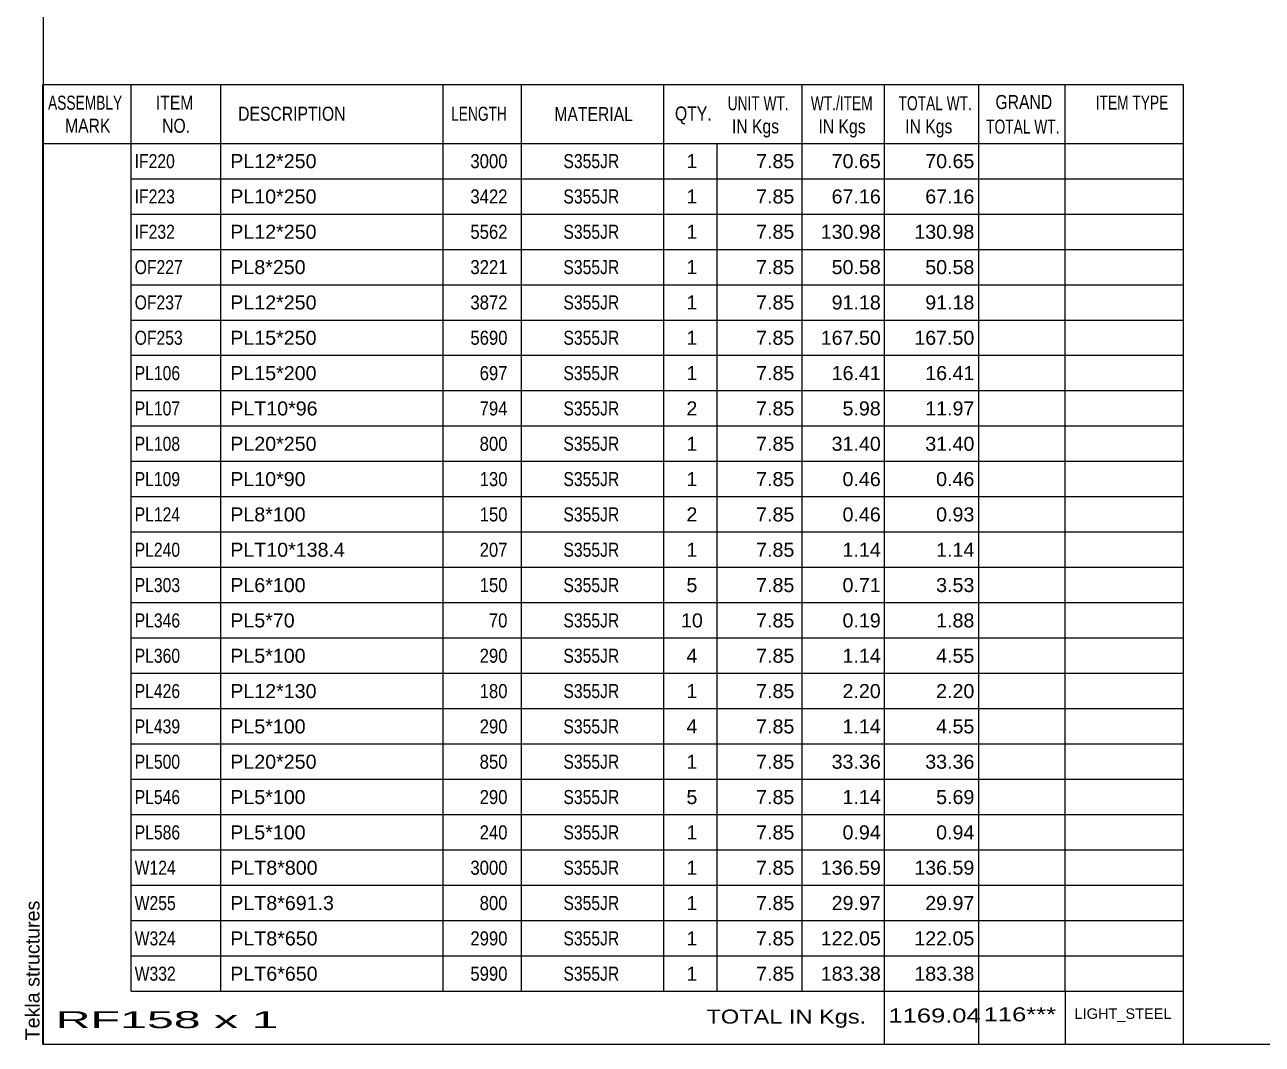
# Model space of a CAD drawing. Header units: millimetres. Extents: x -1031 to -628, y -184 to 93.
# Drawn here: x -1030.8 to -862.7, y -183.6 to -45.1 of the extents above; entities that cross this region are included whole.
import ezdxf

# ---------------------------------------------------------------- set-up
doc = ezdxf.new("R2010")
doc.units = ezdxf.units.MM
doc.styles.add('Arial', font='ARIAL.TTF', dxfattribs={"height": 0.2})

# ---------------------------------------------------------------- blocks, each defined once
blk = doc.blocks.new('Unknown-624476958-1210')
at = {"color": 5, "linetype": 'Continuous'}
for p, q in [((-1028.32, 93.42), (-1028.32, -183.58)), ((-1028.32, -183.58), (-628.32, -183.58))]:
    blk.add_line(p, q, dxfattribs=at)
at = {"color": 174, "linetype": 'Continuous', "style": 'Arial'}
blk.add_text('Tekla structures', height=1.9102, rotation=90, dxfattribs=at).set_placement((-1028.82, -183.08))
blk = doc.blocks.new('CBS_BOM-624476958-11723')
at = {"color": 7, "linetype": 'Continuous'}
for p, q in [((-1028.35, -61.21), (-1028.35, -53.21)), ((-1028.34, -53.21), (-873.43, -53.21)), ((-1016.35, -61.21), (-1016.35, -53.21)), ((-1004.16, -61.21), (-1004.16, -53.21)), ((-973.99, -61.21), (-973.99, -53.21)), ((-963.31, -61.21), (-963.31, -53.21)), ((-944, -61.21), (-944, -53.21)), ((-925.2, -61.21), (-925.2, -53.21)), ((-913.98, -61.21), (-913.98, -53.21)), ((-901.2, -61.21), (-901.2, -53.21)), ((-889.45, -61.21), (-889.45, -53.21)), ((-873.42, -53.22), (-873.43, -61.2)), ((-1028.35, -61.21), (-873.42, -61.21)), ((-1028.35, -66.01), (-1028.35, -61.21)), ((-1016.35, -66.01), (-1016.35, -61.21)), ((-1004.16, -66.01), (-1004.16, -61.21)), ((-973.99, -66.01), (-973.99, -61.21)), ((-963.31, -66.01), (-963.31, -61.21)), ((-944, -66.01), (-944, -61.21)), ((-936.73, -66.01), (-936.73, -61.21)), ((-925.2, -66.01), (-925.2, -61.21)), ((-913.98, -66.01), (-913.98, -61.21)), ((-901.2, -66.01), (-901.2, -61.21)), ((-889.43, -66.01), (-889.43, -61.21)), ((-873.42, -61.22), (-873.42, -66.01)), ((-1028.35, -70.81), (-1028.35, -66.01)), ((-1016.35, -66.01), (-873.42, -66.01)), ((-1016.35, -70.81), (-1016.35, -66.01)), ((-1004.16, -70.81), (-1004.16, -66.01)), ((-973.99, -70.81), (-973.99, -66.01)), ((-963.31, -70.81), (-963.31, -66.01)), ((-944, -70.81), (-944, -66.01)), ((-936.73, -70.81), (-936.73, -66.01)), ((-925.2, -70.81), (-925.2, -66.01)), ((-913.98, -70.81), (-913.98, -66.01)), ((-901.2, -70.81), (-901.2, -66.01)), ((-889.43, -70.81), (-889.43, -66.01)), ((-873.42, -66.02), (-873.42, -70.81)), ((-1028.35, -75.61), (-1028.35, -70.81)), ((-1016.35, -70.81), (-873.42, -70.81)), ((-1016.35, -75.61), (-1016.35, -70.81)), ((-1004.16, -75.61), (-1004.16, -70.81)), ((-973.99, -75.61), (-973.99, -70.81)), ((-963.31, -75.61), (-963.31, -70.81)), ((-944, -75.61), (-944, -70.81)), ((-936.73, -75.61), (-936.73, -70.81)), ((-925.2, -75.61), (-925.2, -70.81)), ((-913.98, -75.61), (-913.98, -70.81)), ((-901.2, -75.61), (-901.2, -70.81)), ((-889.43, -75.61), (-889.43, -70.81)), ((-873.42, -70.82), (-873.42, -75.61)), ((-1028.35, -80.41), (-1028.35, -75.61)), ((-1016.35, -75.61), (-873.42, -75.61)), ((-1016.35, -80.41), (-1016.35, -75.61)), ((-1004.16, -80.41), (-1004.16, -75.61)), ((-973.99, -80.41), (-973.99, -75.61)), ((-963.31, -80.41), (-963.31, -75.61)), ((-944, -80.41), (-944, -75.61)), ((-936.73, -80.41), (-936.73, -75.61)), ((-925.2, -80.41), (-925.2, -75.61)), ((-913.98, -80.41), (-913.98, -75.61)), ((-901.2, -80.41), (-901.2, -75.61)), ((-889.43, -80.41), (-889.43, -75.61)), ((-873.42, -75.62), (-873.42, -80.41)), ((-1028.35, -85.21), (-1028.35, -80.41)), ((-1016.35, -80.41), (-873.42, -80.41)), ((-1016.35, -85.21), (-1016.35, -80.41)), ((-1004.16, -85.21), (-1004.16, -80.41)), ((-973.99, -85.21), (-973.99, -80.41)), ((-963.31, -85.21), (-963.31, -80.41)), ((-944, -85.21), (-944, -80.41)), ((-936.73, -85.21), (-936.73, -80.41)), ((-925.2, -85.21), (-925.2, -80.41)), ((-913.98, -85.21), (-913.98, -80.41)), ((-901.2, -85.21), (-901.2, -80.41)), ((-889.43, -85.21), (-889.43, -80.41)), ((-873.42, -80.42), (-873.42, -85.21)), ((-1028.35, -90.01), (-1028.35, -85.21)), ((-1016.35, -85.21), (-873.42, -85.21)), ((-1016.35, -90.01), (-1016.35, -85.21)), ((-1004.16, -90.01), (-1004.16, -85.21)), ((-973.99, -90.01), (-973.99, -85.21)), ((-963.31, -90.01), (-963.31, -85.21)), ((-944, -90.01), (-944, -85.21)), ((-936.73, -90.01), (-936.73, -85.21)), ((-925.2, -90.01), (-925.2, -85.21)), ((-913.98, -90.01), (-913.98, -85.21)), ((-901.2, -90.01), (-901.2, -85.21)), ((-889.43, -90.01), (-889.43, -85.21)), ((-873.42, -85.22), (-873.42, -90.01)), ((-1028.35, -94.81), (-1028.35, -90.01)), ((-1016.35, -90.01), (-873.42, -90.01)), ((-1016.35, -94.81), (-1016.35, -90.01)), ((-1004.16, -94.81), (-1004.16, -90.01)), ((-973.99, -94.81), (-973.99, -90.01)), ((-963.31, -94.81), (-963.31, -90.01)), ((-944, -94.81), (-944, -90.01)), ((-936.73, -94.81), (-936.73, -90.01)), ((-925.2, -94.81), (-925.2, -90.01)), ((-913.98, -94.81), (-913.98, -90.01)), ((-901.2, -94.81), (-901.2, -90.01)), ((-889.43, -94.81), (-889.43, -90.01)), ((-873.42, -90.02), (-873.42, -94.81)), ((-1028.35, -99.61), (-1028.35, -94.81)), ((-1016.35, -94.81), (-873.42, -94.81)), ((-1016.35, -99.61), (-1016.35, -94.81)), ((-1004.16, -99.61), (-1004.16, -94.81)), ((-973.99, -99.61), (-973.99, -94.81)), ((-963.31, -99.61), (-963.31, -94.81)), ((-944, -99.61), (-944, -94.81)), ((-936.73, -99.61), (-936.73, -94.81)), ((-925.2, -99.61), (-925.2, -94.81)), ((-913.98, -99.61), (-913.98, -94.81)), ((-901.2, -99.61), (-901.2, -94.81)), ((-889.43, -99.61), (-889.43, -94.81)), ((-873.42, -94.82), (-873.42, -99.61)), ((-1028.35, -104.41), (-1028.35, -99.61)), ((-1016.35, -99.61), (-873.42, -99.61)), ((-1016.35, -104.41), (-1016.35, -99.61)), ((-1004.16, -104.41), (-1004.16, -99.61)), ((-973.99, -104.41), (-973.99, -99.61)), ((-963.31, -104.41), (-963.31, -99.61)), ((-944, -104.41), (-944, -99.61)), ((-936.73, -104.41), (-936.73, -99.61)), ((-925.2, -104.41), (-925.2, -99.61)), ((-913.98, -104.41), (-913.98, -99.61)), ((-901.2, -104.41), (-901.2, -99.61)), ((-889.43, -104.41), (-889.43, -99.61)), ((-873.42, -99.62), (-873.42, -104.41)), ((-1028.35, -109.21), (-1028.35, -104.41)), ((-1016.35, -104.41), (-873.42, -104.41)), ((-1016.35, -109.21), (-1016.35, -104.41)), ((-1004.16, -109.21), (-1004.16, -104.41)), ((-973.99, -109.21), (-973.99, -104.41)), ((-963.31, -109.21), (-963.31, -104.41)), ((-944, -109.21), (-944, -104.41)), ((-936.73, -109.21), (-936.73, -104.41)), ((-925.2, -109.21), (-925.2, -104.41)), ((-913.98, -109.21), (-913.98, -104.41)), ((-901.2, -109.21), (-901.2, -104.41)), ((-889.43, -109.21), (-889.43, -104.41)), ((-873.42, -104.42), (-873.42, -109.21)), ((-1028.35, -114.01), (-1028.35, -109.21)), ((-1016.35, -109.21), (-873.42, -109.21)), ((-1016.35, -114.01), (-1016.35, -109.21)), ((-1004.16, -114.01), (-1004.16, -109.21)), ((-973.99, -114.01), (-973.99, -109.21)), ((-963.31, -114.01), (-963.31, -109.21)), ((-944, -114.01), (-944, -109.21)), ((-936.73, -114.01), (-936.73, -109.21)), ((-925.2, -114.01), (-925.2, -109.21)), ((-913.98, -114.01), (-913.98, -109.21)), ((-901.2, -114.01), (-901.2, -109.21)), ((-889.43, -114.01), (-889.43, -109.21)), ((-873.42, -109.22), (-873.42, -114.01)), ((-1028.35, -118.81), (-1028.35, -114.01)), ((-1016.35, -114.01), (-873.42, -114.01)), ((-1016.35, -118.81), (-1016.35, -114.01)), ((-1004.16, -118.81), (-1004.16, -114.01)), ((-973.99, -118.81), (-973.99, -114.01)), ((-963.31, -118.81), (-963.31, -114.01)), ((-944, -118.81), (-944, -114.01)), ((-936.73, -118.81), (-936.73, -114.01)), ((-925.2, -118.81), (-925.2, -114.01)), ((-913.98, -118.81), (-913.98, -114.01)), ((-901.2, -118.81), (-901.2, -114.01)), ((-889.43, -118.81), (-889.43, -114.01)), ((-873.42, -114.02), (-873.42, -118.81)), ((-1028.35, -123.61), (-1028.35, -118.81)), ((-1016.35, -118.81), (-873.42, -118.81)), ((-1016.35, -123.61), (-1016.35, -118.81)), ((-1004.16, -123.61), (-1004.16, -118.81)), ((-973.99, -123.61), (-973.99, -118.81)), ((-963.31, -123.61), (-963.31, -118.81)), ((-944, -123.61), (-944, -118.81)), ((-936.73, -123.61), (-936.73, -118.81)), ((-925.2, -123.61), (-925.2, -118.81)), ((-913.98, -123.61), (-913.98, -118.81)), ((-901.2, -123.61), (-901.2, -118.81)), ((-889.43, -123.61), (-889.43, -118.81)), ((-873.42, -118.82), (-873.42, -123.61)), ((-1028.35, -128.41), (-1028.35, -123.61)), ((-1016.35, -123.61), (-873.42, -123.61)), ((-1016.35, -128.41), (-1016.35, -123.61)), ((-1004.16, -128.41), (-1004.16, -123.61)), ((-973.99, -128.41), (-973.99, -123.61)), ((-963.31, -128.41), (-963.31, -123.61)), ((-944, -128.41), (-944, -123.61)), ((-936.73, -128.41), (-936.73, -123.61)), ((-925.2, -128.41), (-925.2, -123.61)), ((-913.98, -128.41), (-913.98, -123.61)), ((-901.2, -128.41), (-901.2, -123.61)), ((-889.43, -128.41), (-889.43, -123.61)), ((-873.42, -123.62), (-873.42, -128.41)), ((-1028.35, -133.21), (-1028.35, -128.41)), ((-1016.35, -128.41), (-873.42, -128.41)), ((-1016.35, -133.21), (-1016.35, -128.41)), ((-1004.16, -133.21), (-1004.16, -128.41)), ((-973.99, -133.21), (-973.99, -128.41)), ((-963.31, -133.21), (-963.31, -128.41)), ((-944, -133.21), (-944, -128.41)), ((-936.73, -133.21), (-936.73, -128.41)), ((-925.2, -133.21), (-925.2, -128.41)), ((-913.98, -133.21), (-913.98, -128.41)), ((-901.2, -133.21), (-901.2, -128.41)), ((-889.43, -133.21), (-889.43, -128.41)), ((-873.42, -128.42), (-873.42, -133.21)), ((-1028.35, -138.01), (-1028.35, -133.21)), ((-1016.35, -133.21), (-873.42, -133.21)), ((-1016.35, -138.01), (-1016.35, -133.21)), ((-1004.16, -138.01), (-1004.16, -133.21)), ((-973.99, -138.01), (-973.99, -133.21)), ((-963.31, -138.01), (-963.31, -133.21)), ((-944, -138.01), (-944, -133.21)), ((-936.73, -138.01), (-936.73, -133.21)), ((-925.2, -138.01), (-925.2, -133.21)), ((-913.98, -138.01), (-913.98, -133.21)), ((-901.2, -138.01), (-901.2, -133.21)), ((-889.43, -138.01), (-889.43, -133.21)), ((-873.42, -133.22), (-873.42, -138.01)), ((-1028.35, -142.81), (-1028.35, -138.01)), ((-1016.35, -138.01), (-873.42, -138.01)), ((-1016.35, -142.81), (-1016.35, -138.01)), ((-1004.16, -142.81), (-1004.16, -138.01)), ((-973.99, -142.81), (-973.99, -138.01)), ((-963.31, -142.81), (-963.31, -138.01)), ((-944, -142.81), (-944, -138.01)), ((-936.73, -142.81), (-936.73, -138.01)), ((-925.2, -142.81), (-925.2, -138.01)), ((-913.98, -142.81), (-913.98, -138.01)), ((-901.2, -142.81), (-901.2, -138.01)), ((-889.43, -142.81), (-889.43, -138.01)), ((-873.42, -138.02), (-873.42, -142.81)), ((-1028.35, -147.61), (-1028.35, -142.81)), ((-1016.35, -142.81), (-873.42, -142.81)), ((-1016.35, -147.61), (-1016.35, -142.81)), ((-1004.16, -147.61), (-1004.16, -142.81)), ((-973.99, -147.61), (-973.99, -142.81)), ((-963.31, -147.61), (-963.31, -142.81)), ((-944, -147.61), (-944, -142.81)), ((-936.73, -147.61), (-936.73, -142.81)), ((-925.2, -147.61), (-925.2, -142.81)), ((-913.98, -147.61), (-913.98, -142.81)), ((-901.2, -147.61), (-901.2, -142.81)), ((-889.43, -147.61), (-889.43, -142.81)), ((-873.42, -142.82), (-873.42, -147.61)), ((-1028.35, -152.41), (-1028.35, -147.61)), ((-1016.35, -147.61), (-873.42, -147.61)), ((-1016.35, -152.41), (-1016.35, -147.61)), ((-1004.16, -152.41), (-1004.16, -147.61)), ((-973.99, -152.41), (-973.99, -147.61)), ((-963.31, -152.41), (-963.31, -147.61)), ((-944, -152.41), (-944, -147.61)), ((-936.73, -152.41), (-936.73, -147.61)), ((-925.2, -152.41), (-925.2, -147.61)), ((-913.98, -152.41), (-913.98, -147.61)), ((-901.2, -152.41), (-901.2, -147.61)), ((-889.43, -152.41), (-889.43, -147.61)), ((-873.42, -147.62), (-873.42, -152.41)), ((-1028.35, -157.21), (-1028.35, -152.41)), ((-1016.35, -152.41), (-873.42, -152.41)), ((-1016.35, -157.21), (-1016.35, -152.41)), ((-1004.16, -157.21), (-1004.16, -152.41)), ((-973.99, -157.21), (-973.99, -152.41)), ((-963.31, -157.21), (-963.31, -152.41)), ((-944, -157.21), (-944, -152.41)), ((-936.73, -157.21), (-936.73, -152.41)), ((-925.2, -157.21), (-925.2, -152.41)), ((-913.98, -157.21), (-913.98, -152.41)), ((-901.2, -157.21), (-901.2, -152.41)), ((-889.43, -157.21), (-889.43, -152.41)), ((-873.42, -152.42), (-873.42, -157.21)), ((-1028.35, -162.01), (-1028.35, -157.21)), ((-1016.35, -157.21), (-873.42, -157.21)), ((-1016.35, -162.01), (-1016.35, -157.21)), ((-1004.16, -162.01), (-1004.16, -157.21)), ((-973.99, -162.01), (-973.99, -157.21)), ((-963.31, -162.01), (-963.31, -157.21)), ((-944, -162.01), (-944, -157.21)), ((-936.73, -162.01), (-936.73, -157.21)), ((-925.2, -162.01), (-925.2, -157.21)), ((-913.98, -162.01), (-913.98, -157.21)), ((-901.2, -162.01), (-901.2, -157.21)), ((-889.43, -162.01), (-889.43, -157.21)), ((-873.42, -157.22), (-873.42, -162.01)), ((-1028.35, -166.81), (-1028.35, -162.01)), ((-1016.35, -162.01), (-873.42, -162.01)), ((-1016.35, -166.81), (-1016.35, -162.01)), ((-1004.16, -166.81), (-1004.16, -162.01)), ((-973.99, -166.81), (-973.99, -162.01)), ((-963.31, -166.81), (-963.31, -162.01)), ((-944, -166.81), (-944, -162.01)), ((-936.73, -166.81), (-936.73, -162.01)), ((-925.2, -166.81), (-925.2, -162.01)), ((-913.98, -166.81), (-913.98, -162.01)), ((-901.2, -166.81), (-901.2, -162.01)), ((-889.43, -166.81), (-889.43, -162.01)), ((-873.42, -162.02), (-873.42, -166.81)), ((-1028.35, -171.61), (-1028.35, -166.81)), ((-1016.35, -166.81), (-873.42, -166.81)), ((-1016.35, -171.61), (-1016.35, -166.81)), ((-1004.16, -171.61), (-1004.16, -166.81)), ((-973.99, -171.61), (-973.99, -166.81)), ((-963.31, -171.61), (-963.31, -166.81)), ((-944, -171.61), (-944, -166.81)), ((-936.73, -171.61), (-936.73, -166.81)), ((-925.2, -171.61), (-925.2, -166.81)), ((-913.98, -171.61), (-913.98, -166.81)), ((-901.2, -171.61), (-901.2, -166.81)), ((-889.43, -171.61), (-889.43, -166.81)), ((-873.42, -166.82), (-873.42, -171.61)), ((-1028.35, -176.41), (-1028.35, -171.61)), ((-1016.35, -171.61), (-873.42, -171.61)), ((-1016.35, -176.41), (-1016.35, -171.61)), ((-1004.16, -176.41), (-1004.16, -171.61)), ((-973.99, -176.41), (-973.99, -171.61)), ((-963.31, -176.41), (-963.31, -171.61)), ((-944, -176.41), (-944, -171.61)), ((-936.73, -176.41), (-936.73, -171.61)), ((-925.2, -176.41), (-925.2, -171.61)), ((-913.98, -176.41), (-913.98, -171.61)), ((-901.2, -176.41), (-901.2, -171.61)), ((-889.43, -176.41), (-889.43, -171.61)), ((-873.42, -171.62), (-873.42, -176.41)), ((-1028.35, -183.61), (-1028.35, -176.43)), ((-1016.35, -176.41), (-873.42, -176.41)), ((-913.98, -183.61), (-913.98, -176.43)), ((-901.2, -183.61), (-901.2, -176.43)), ((-889.39, -183.61), (-889.39, -176.43)), ((-873.42, -176.41), (-873.42, -183.61)), ((-1028.35, -183.61), (-873.42, -183.61))]:
    blk.add_line(p, q, dxfattribs=at)
at = {"color": 3, "linetype": 'Continuous', "style": 'Arial'}
for s, height, width, p in [('ASSEMBLY', 1.91, 0.7, (-1027.66, -56.64)), ('ITEM', 1.91, 0.8, (-1013.02, -56.64)), ('UNIT WT.', 1.91, 0.7, (-935.31, -56.71)), ('WT./ITEM', 1.91, 0.7, (-924.01, -56.71)), ('TOTAL WT.', 1.91, 0.7, (-912.08, -56.71)), ('GRAND', 1.91, 0.8, (-898.92, -56.55)), ('ITEM TYPE', 1.91, 0.7, (-885.29, -56.63)), ('DESCRIPTION', 1.9102, 0.8, (-1001.83, -58.14)), ('LENGTH', 1.91, 0.7, (-972.89, -58.14)), ('MATERIAL', 1.91, 0.8, (-958.86, -58.19)), ('QTY.', 1.91, 0.8, (-942.47, -58.11)), ('MARK', 1.91, 0.8, (-1025.35, -59.77)), ('NO.', 1.91, 0.8, (-1012.16, -59.77)), ('IN Kgs', 1.91, 0.8, (-934.73, -59.85)), ('IN Kgs', 1.91, 0.8, (-922.97, -59.85)), ('IN Kgs', 1.91, 0.8, (-911.18, -59.85)), ('TOTAL WT.', 1.91, 0.7, (-900.18, -59.89))]:
    blk.add_text(s, height=height, dxfattribs=dict(at, width=width)).set_placement(p)
at = {"color": 7, "linetype": 'Continuous', "style": 'Arial'}
for s, width, p in [('IF220', 0.8, (-1015.89, -64.58)), ('3000', 0.85, (-970.27, -64.58)), ('S355JR', 0.8, (-957.63, -64.58)), ('IF223', 0.8, (-1015.89, -69.38)), ('3422', 0.85, (-970.27, -69.38)), ('S355JR', 0.8, (-957.63, -69.38)), ('IF232', 0.8, (-1015.89, -74.18)), ('5562', 0.85, (-970.27, -74.18)), ('S355JR', 0.8, (-957.63, -74.18)), ('OF227', 0.8, (-1015.89, -78.98)), ('3221', 0.85, (-970.27, -78.98)), ('S355JR', 0.8, (-957.63, -78.98)), ('OF237', 0.8, (-1015.89, -83.78)), ('3872', 0.85, (-970.27, -83.78)), ('S355JR', 0.8, (-957.63, -83.78)), ('OF253', 0.8, (-1015.89, -88.58)), ('5690', 0.85, (-970.27, -88.58)), ('S355JR', 0.8, (-957.63, -88.58)), ('PL106', 0.8, (-1015.89, -93.38)), ('697', 0.85, (-969.01, -93.38)), ('S355JR', 0.8, (-957.63, -93.38)), ('PL107', 0.8, (-1015.89, -98.18)), ('794', 0.85, (-969.01, -98.18)), ('S355JR', 0.8, (-957.63, -98.18)), ('PL108', 0.8, (-1015.89, -102.98)), ('800', 0.85, (-969.01, -102.98)), ('S355JR', 0.8, (-957.63, -102.98)), ('PL109', 0.8, (-1015.89, -107.78)), ('130', 0.85, (-969.01, -107.78)), ('S355JR', 0.8, (-957.63, -107.78)), ('PL124', 0.8, (-1015.89, -112.58)), ('150', 0.85, (-969.01, -112.58)), ('S355JR', 0.8, (-957.63, -112.58)), ('PL240', 0.8, (-1015.89, -117.38)), ('207', 0.85, (-969.01, -117.38)), ('S355JR', 0.8, (-957.63, -117.38)), ('PL303', 0.8, (-1015.89, -122.18)), ('150', 0.85, (-969.01, -122.18)), ('S355JR', 0.8, (-957.63, -122.18)), ('PL346', 0.8, (-1015.89, -126.98)), ('70', 0.85, (-967.76, -126.98)), ('S355JR', 0.8, (-957.63, -126.98)), ('PL360', 0.8, (-1015.89, -131.78)), ('290', 0.85, (-969.01, -131.78)), ('S355JR', 0.8, (-957.63, -131.78)), ('PL426', 0.8, (-1015.89, -136.58)), ('180', 0.85, (-969.01, -136.58)), ('S355JR', 0.8, (-957.63, -136.58)), ('PL439', 0.8, (-1015.89, -141.38)), ('290', 0.85, (-969.01, -141.38)), ('S355JR', 0.8, (-957.63, -141.38)), ('PL500', 0.8, (-1015.89, -146.18)), ('850', 0.85, (-969.01, -146.18)), ('S355JR', 0.8, (-957.63, -146.18)), ('PL546', 0.8, (-1015.89, -150.98)), ('290', 0.85, (-969.01, -150.98)), ('S355JR', 0.8, (-957.63, -150.98)), ('PL586', 0.8, (-1015.89, -155.78)), ('240', 0.85, (-969.01, -155.78)), ('S355JR', 0.8, (-957.63, -155.78)), ('W124', 0.8, (-1015.89, -160.58)), ('3000', 0.85, (-970.27, -160.58)), ('S355JR', 0.8, (-957.63, -160.58)), ('W255', 0.8, (-1015.89, -165.38)), ('800', 0.85, (-969.01, -165.38)), ('S355JR', 0.8, (-957.63, -165.38)), ('W324', 0.8, (-1015.89, -170.18)), ('2990', 0.85, (-970.27, -170.18)), ('S355JR', 0.8, (-957.63, -170.18)), ('W332', 0.8, (-1015.89, -174.98)), ('5990', 0.85, (-970.27, -174.98)), ('S355JR', 0.8, (-957.63, -174.98))]:
    blk.add_text(s, height=1.91, dxfattribs=dict(at, width=width)).set_placement(p)
for s, height, p in [('PL12*250', 1.91, (-1002.9, -64.58)), ('1', 1.91, (-940.91, -64.58)), ('7.85', 1.91, (-931.44, -64.58)), ('70.65', 1.91, (-921.18, -64.58)), ('70.65', 1.91, (-908.46, -64.58)), ('PL10*250', 1.91, (-1002.9, -69.38)), ('1', 1.91, (-940.91, -69.38)), ('7.85', 1.91, (-931.44, -69.38)), ('67.16', 1.91, (-921.18, -69.38)), ('67.16', 1.91, (-908.46, -69.38)), ('PL12*250', 1.91, (-1002.9, -74.18)), ('1', 1.91, (-940.91, -74.18)), ('7.85', 1.91, (-931.44, -74.18)), ('130.98', 1.91, (-922.66, -74.18)), ('130.98', 1.91, (-909.95, -74.18)), ('PL8*250', 1.91, (-1002.9, -78.98)), ('1', 1.91, (-940.91, -78.98)), ('7.85', 1.91, (-931.44, -78.98)), ('50.58', 1.91, (-921.18, -78.98)), ('50.58', 1.91, (-908.46, -78.98)), ('PL12*250', 1.91, (-1002.9, -83.78)), ('1', 1.91, (-940.91, -83.78)), ('7.85', 1.91, (-931.44, -83.78)), ('91.18', 1.91, (-921.18, -83.78)), ('91.18', 1.91, (-908.46, -83.78)), ('PL15*250', 1.91, (-1002.9, -88.58)), ('1', 1.91, (-940.91, -88.58)), ('7.85', 1.91, (-931.44, -88.58)), ('167.50', 1.91, (-922.66, -88.58)), ('167.50', 1.91, (-909.95, -88.58)), ('PL15*200', 1.91, (-1002.9, -93.38)), ('1', 1.91, (-940.91, -93.38)), ('7.85', 1.91, (-931.44, -93.38)), ('16.41', 1.91, (-921.18, -93.38)), ('16.41', 1.91, (-908.46, -93.38)), ('PLT10*96', 1.91, (-1002.9, -98.18)), ('2', 1.91, (-940.91, -98.18)), ('7.85', 1.91, (-931.44, -98.18)), ('5.98', 1.91, (-919.7, -98.18)), ('11.97', 1.91, (-908.46, -98.18)), ('PL20*250', 1.91, (-1002.9, -102.98)), ('1', 1.91, (-940.91, -102.98)), ('7.85', 1.91, (-931.44, -102.98)), ('31.40', 1.91, (-921.18, -102.98)), ('31.40', 1.91, (-908.46, -102.98)), ('PL10*90', 1.91, (-1002.9, -107.78)), ('1', 1.91, (-940.91, -107.78)), ('7.85', 1.91, (-931.44, -107.78)), ('0.46', 1.91, (-919.7, -107.78)), ('0.46', 1.91, (-906.98, -107.78)), ('PL8*100', 1.91, (-1002.9, -112.58)), ('2', 1.91, (-940.91, -112.58)), ('7.85', 1.91, (-931.44, -112.58)), ('0.46', 1.91, (-919.7, -112.58)), ('0.93', 1.91, (-906.98, -112.58)), ('PLT10*138.4', 1.9102, (-1002.9, -117.38)), ('1', 1.91, (-940.91, -117.38)), ('7.85', 1.91, (-931.44, -117.38)), ('1.14', 1.91, (-919.7, -117.38)), ('1.14', 1.91, (-906.98, -117.38)), ('PL6*100', 1.91, (-1002.9, -122.18)), ('5', 1.91, (-940.91, -122.18)), ('7.85', 1.91, (-931.44, -122.18)), ('0.71', 1.91, (-919.7, -122.18)), ('3.53', 1.91, (-906.98, -122.18)), ('PL5*70', 1.91, (-1002.9, -126.98)), ('10', 1.91, (-941.65, -126.98)), ('7.85', 1.91, (-931.44, -126.98)), ('0.19', 1.91, (-919.7, -126.98)), ('1.88', 1.91, (-906.98, -126.98)), ('PL5*100', 1.91, (-1002.9, -131.78)), ('4', 1.91, (-940.91, -131.78)), ('7.85', 1.91, (-931.44, -131.78)), ('1.14', 1.91, (-919.7, -131.78)), ('4.55', 1.91, (-906.98, -131.78)), ('PL12*130', 1.91, (-1002.9, -136.58)), ('1', 1.91, (-940.91, -136.58)), ('7.85', 1.91, (-931.44, -136.58)), ('2.20', 1.91, (-919.7, -136.58)), ('2.20', 1.91, (-906.98, -136.58)), ('PL5*100', 1.91, (-1002.9, -141.38)), ('4', 1.91, (-940.91, -141.38)), ('7.85', 1.91, (-931.44, -141.38)), ('1.14', 1.91, (-919.7, -141.38)), ('4.55', 1.91, (-906.98, -141.38)), ('PL20*250', 1.91, (-1002.9, -146.18)), ('1', 1.91, (-940.91, -146.18)), ('7.85', 1.91, (-931.44, -146.18)), ('33.36', 1.91, (-921.18, -146.18)), ('33.36', 1.91, (-908.46, -146.18)), ('PL5*100', 1.91, (-1002.9, -150.98)), ('5', 1.91, (-940.91, -150.98)), ('7.85', 1.91, (-931.44, -150.98)), ('1.14', 1.91, (-919.7, -150.98)), ('5.69', 1.91, (-906.98, -150.98)), ('PL5*100', 1.91, (-1002.9, -155.78)), ('1', 1.91, (-940.91, -155.78)), ('7.85', 1.91, (-931.44, -155.78)), ('0.94', 1.91, (-919.7, -155.78)), ('0.94', 1.91, (-906.98, -155.78)), ('PLT8*800', 1.91, (-1002.9, -160.58)), ('1', 1.91, (-940.91, -160.58)), ('7.85', 1.91, (-931.44, -160.58)), ('136.59', 1.91, (-922.66, -160.58)), ('136.59', 1.91, (-909.95, -160.58)), ('PLT8*691.3', 1.91, (-1002.9, -165.38)), ('1', 1.91, (-940.91, -165.38)), ('7.85', 1.91, (-931.44, -165.38)), ('29.97', 1.91, (-921.18, -165.38)), ('29.97', 1.91, (-908.46, -165.38)), ('PLT8*650', 1.91, (-1002.9, -170.18)), ('1', 1.91, (-940.91, -170.18)), ('7.85', 1.91, (-931.44, -170.18)), ('122.05', 1.91, (-922.66, -170.18)), ('122.05', 1.91, (-909.95, -170.18)), ('PLT6*650', 1.91, (-1002.9, -174.98)), ('1', 1.91, (-940.91, -174.98)), ('7.85', 1.91, (-931.44, -174.98)), ('183.38', 1.91, (-922.66, -174.98)), ('183.38', 1.91, (-909.95, -174.98))]:
    blk.add_text(s, height=height, dxfattribs=at).set_placement(p)
at = {"color": 6, "linetype": 'Continuous', "style": 'Arial'}
for s, height, width, p in [('RF158 x 1', 2.292, 2.05, (-1026.63, -181.42)), ('TOTAL IN Kgs.', 1.9102, 1.2, (-938.19, -180.81)), ('1169.04', 1.91, 1.3, (-913.46, -180.66)), ('116***', 1.91, 1.3, (-900.52, -180.5))]:
    blk.add_text(s, height=height, dxfattribs=dict(at, width=width)).set_placement(p)
blk.add_text('LIGHT_STEEL', height=1.4135, dxfattribs=at).set_placement((-888.17, -180.16))

msp = doc.modelspace()

# ---------------------------------------------------------------- block references
for name in ['Unknown-624476958-1210', 'CBS_BOM-624476958-11723']:
    msp.add_blockref(name, (0, 0))

doc.saveas('drawing.dxf')
